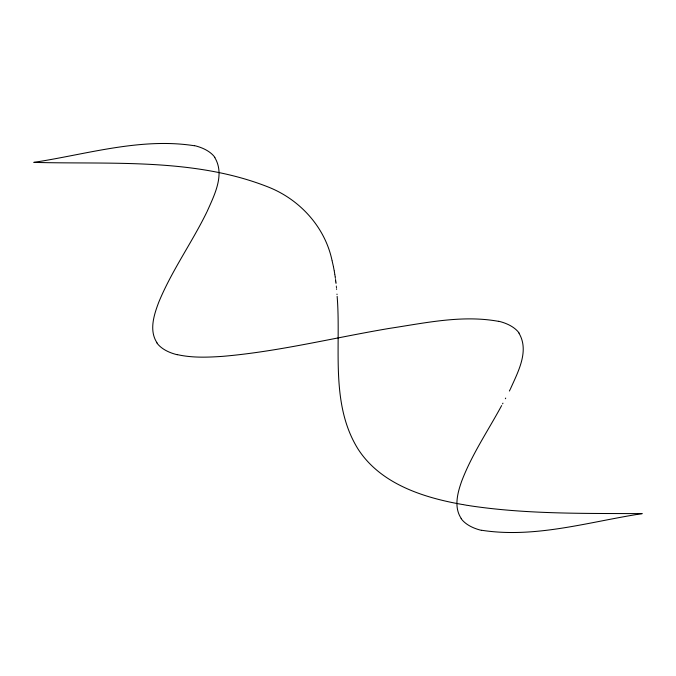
<?xml version="1.0" encoding="UTF-8"?>
<svg xmlns="http://www.w3.org/2000/svg" width="676" height="676" viewBox="0 0 676 676"><rect width="100%" height="100%" fill="white"/><g stroke="black" fill="none" stroke-linecap="round" stroke-linejoin="round"><path stroke-width="1.01" d="M207.126 211.47C214.3 195.187 225.176 174.628 214.706 157.449M206.805 212.12C191.874 242.692 171.788 270.603 158.792 302.13C153.993 314.779 148.813 330.581 157.094 342.918M510.524 388.734C517.977 371.986 529.604 350.878 518.906 333.082M510.194 389.393L509.374 391.041M505.361 398.739L505.724 398.063M502.581 403.859L502.961 403.166M501.634 405.575C488.123 430.57 471.899 454.382 461.733 481.067C457.559 492.812 453.621 507.346 461.294 518.551M471.637 506.02C528.066 514.301 585.332 513.346 642.2 513.625C589.371 521.678 535.417 538.62 481.574 530.254M470.995 505.927L469.085 505.623M468.443 505.521L466.55 505.217M465.916 505.107L463.415 504.685M462.79 504.575L459.697 504.017M459.08 503.907C421.14 496.885 379.87 483.061 357.976 448.94C329.77 403.504 341.245 346.484 337.138 296.341M194.426 145.746C140.591 137.355 86.629 154.356 33.8 162.375C111.929 164.496 194.392 157.66 268.651 187.184C300.051 199.699 325.114 227.254 332.068 260.632M498.626 321.37C462.367 314.703 425.457 322.959 389.57 328.367C333.978 337.704 278.951 351.545 222.657 356.353C207.591 357.367 192.212 357.976 177.374 354.63M332.17 261.046L333.293 266.014M333.378 266.437L334.189 270.654M334.265 271.076L334.831 274.49M334.899 274.921L335.161 276.645M335.22 277.084L335.406 278.377M335.55 279.467L335.634 280.126M335.685 280.557L335.795 281.436M335.845 281.867L335.93 282.526M335.972 282.965L336.023 283.405M336.31 286.058L336.352 286.497M336.437 287.385L336.479 287.832M336.58 288.939L336.623 289.387M336.994 294.094L337.02 294.542M194.502 145.627A37.51 21.657 0 0 1 214.892 157.407M177.298 354.739A37.51 21.657 0 0 1 156.908 342.969M498.702 321.261A37.51 21.657 0 0 1 519.092 333.031M481.498 530.373A37.51 21.657 0 0 1 461.108 518.593"/></g></svg>
